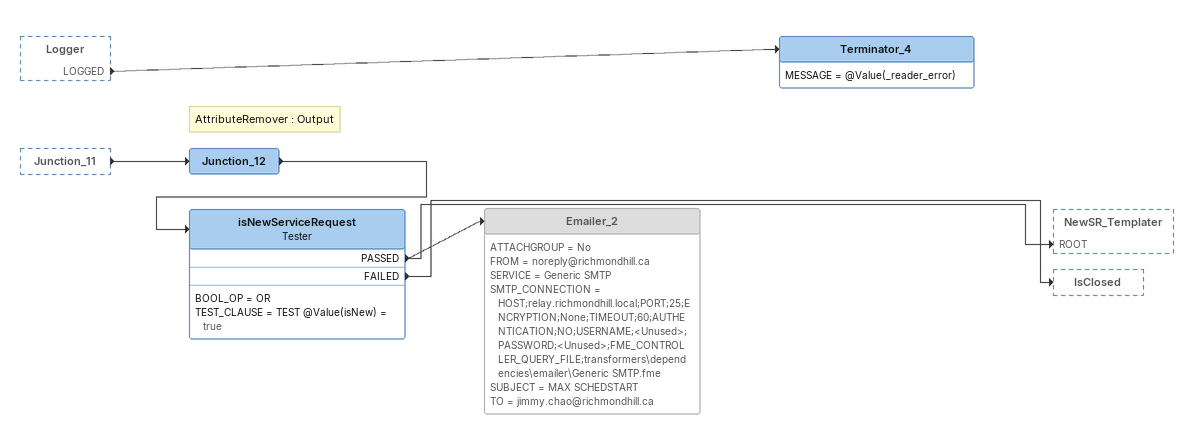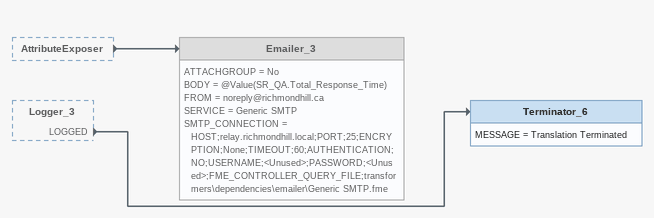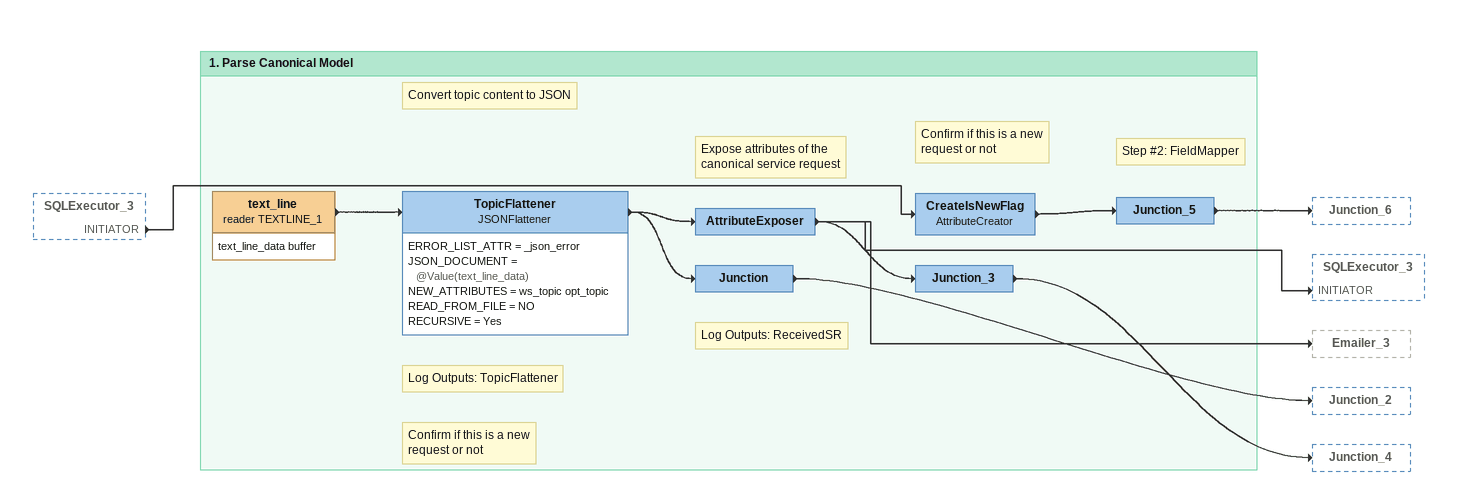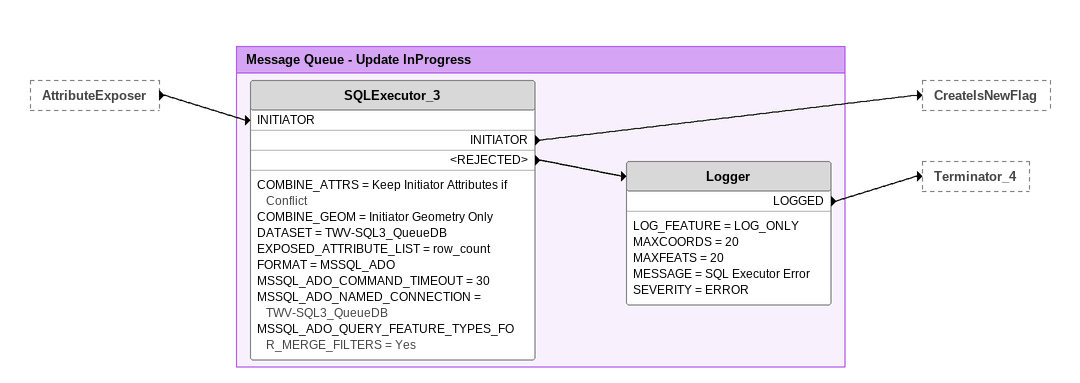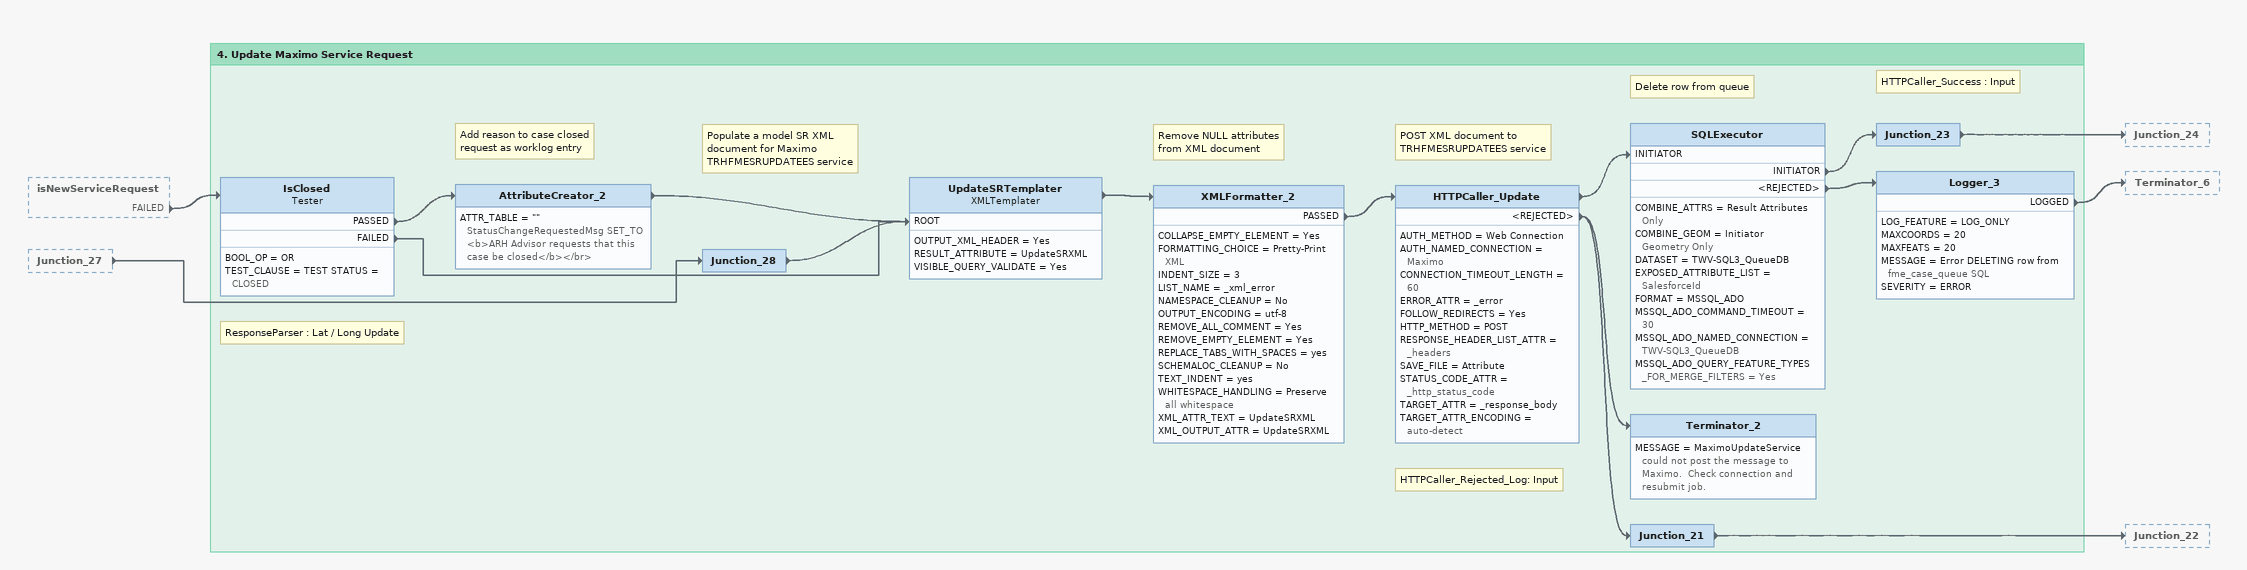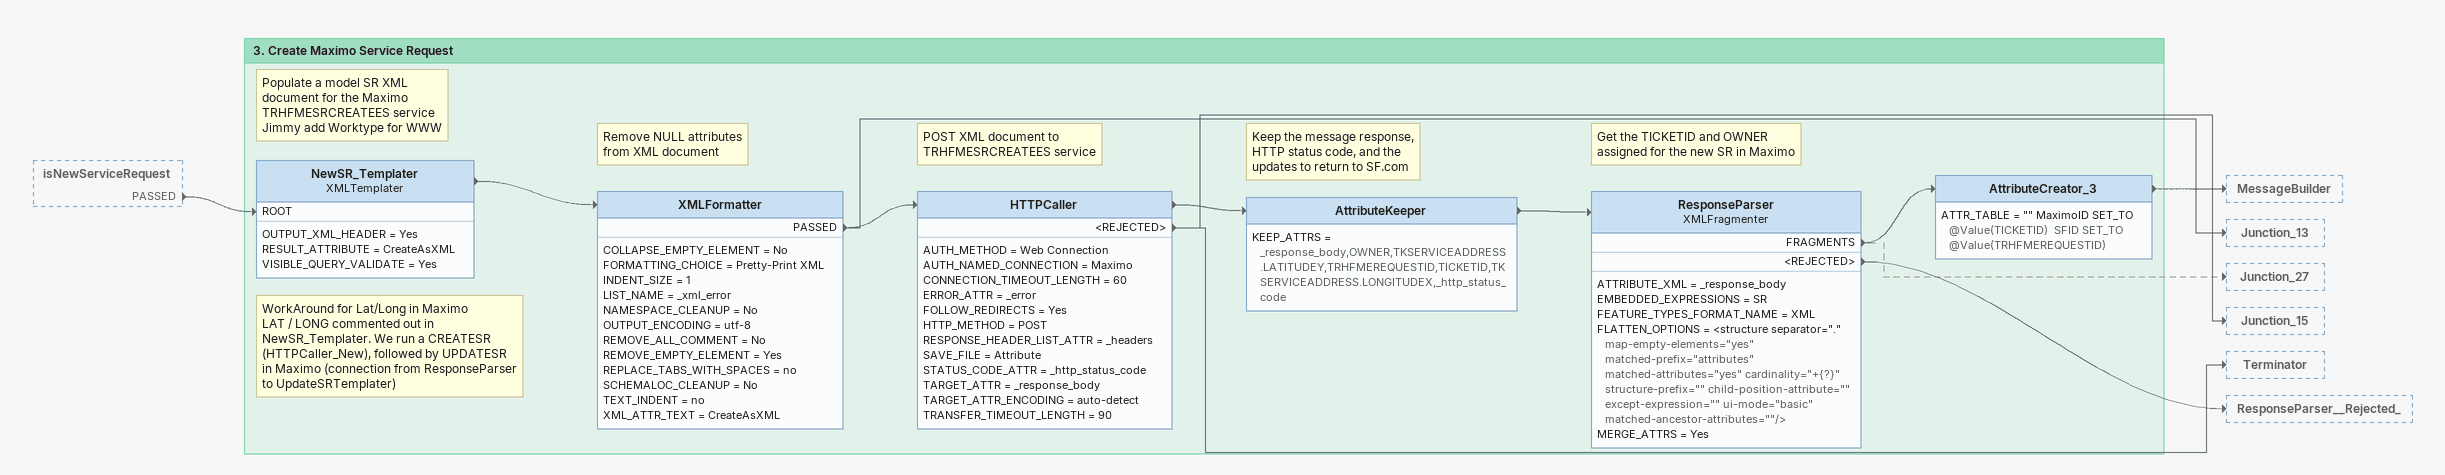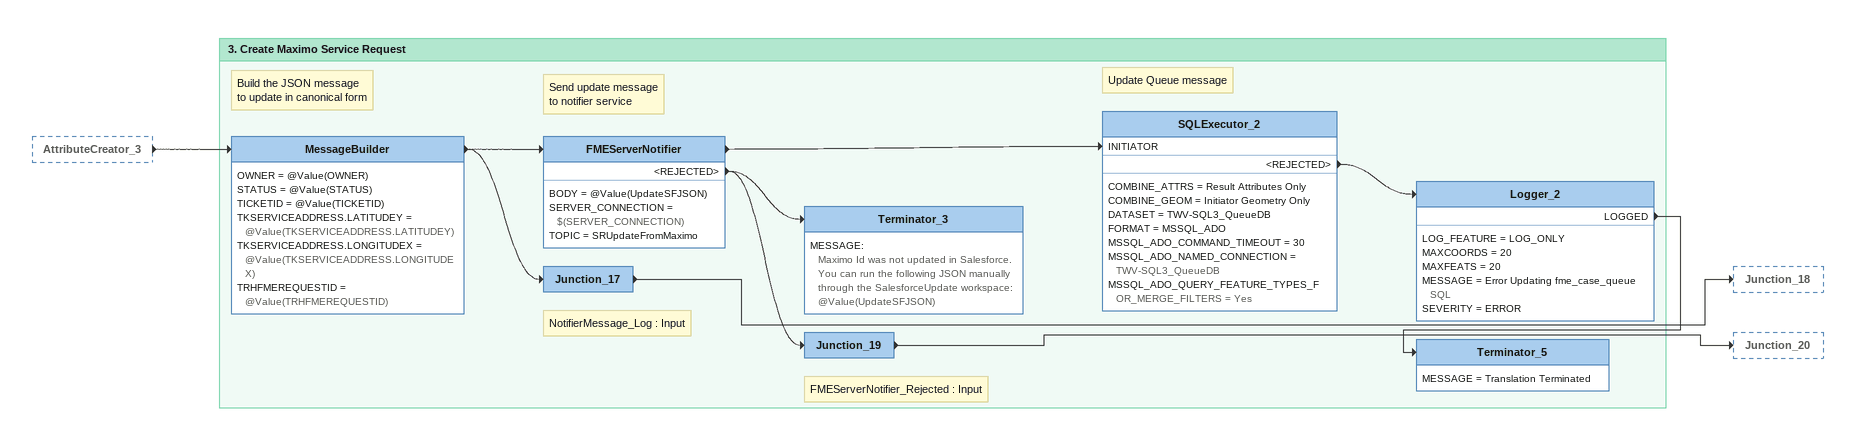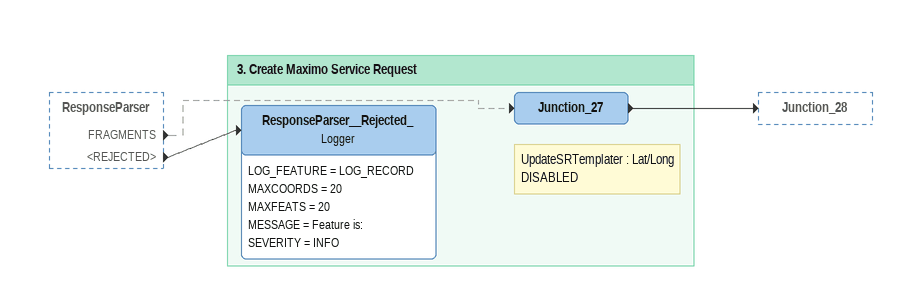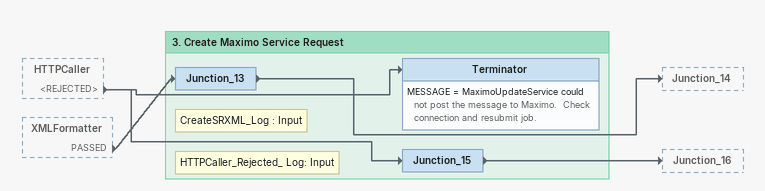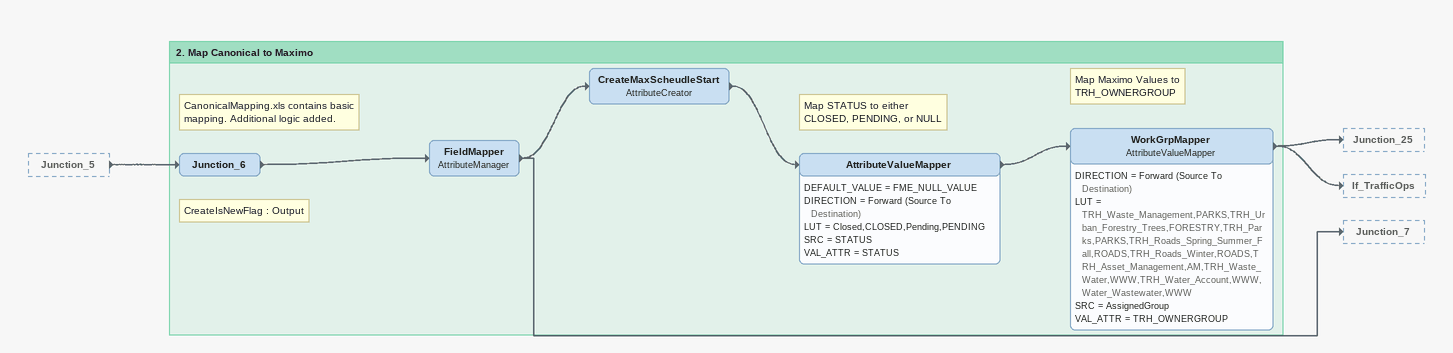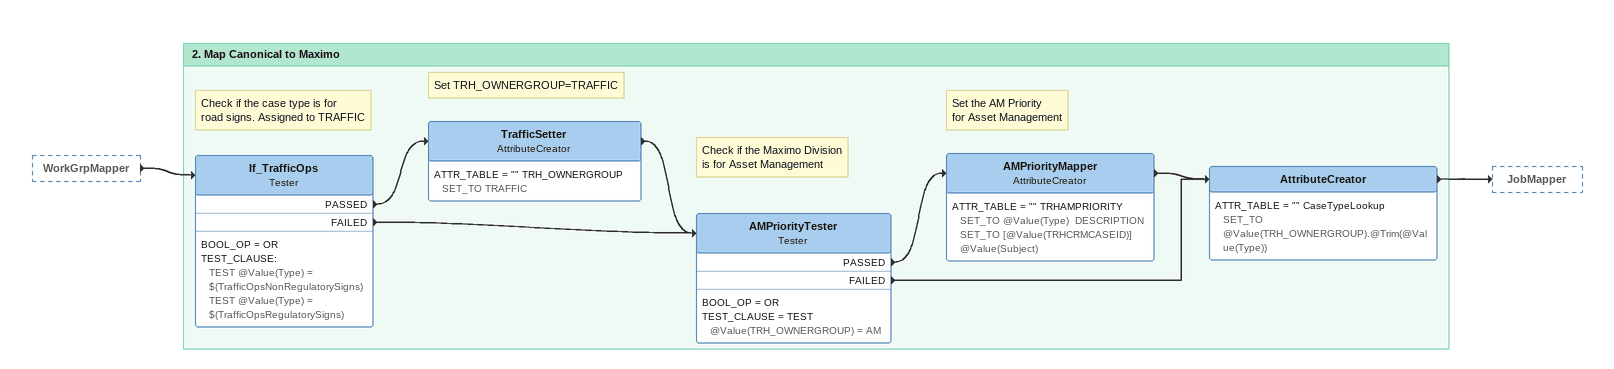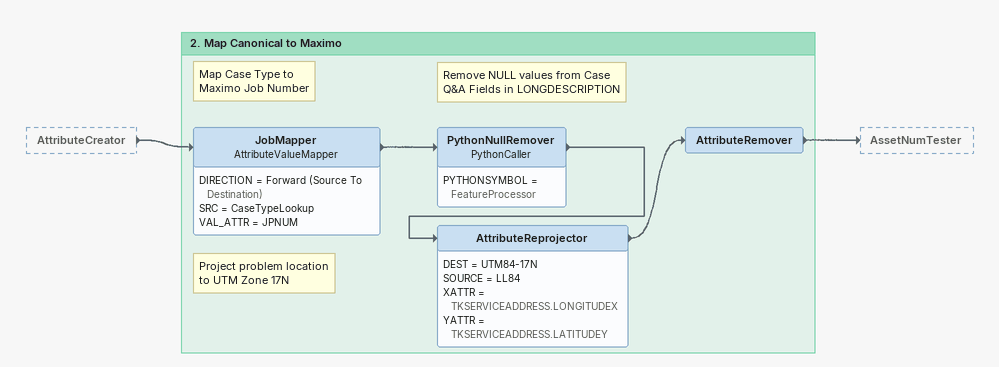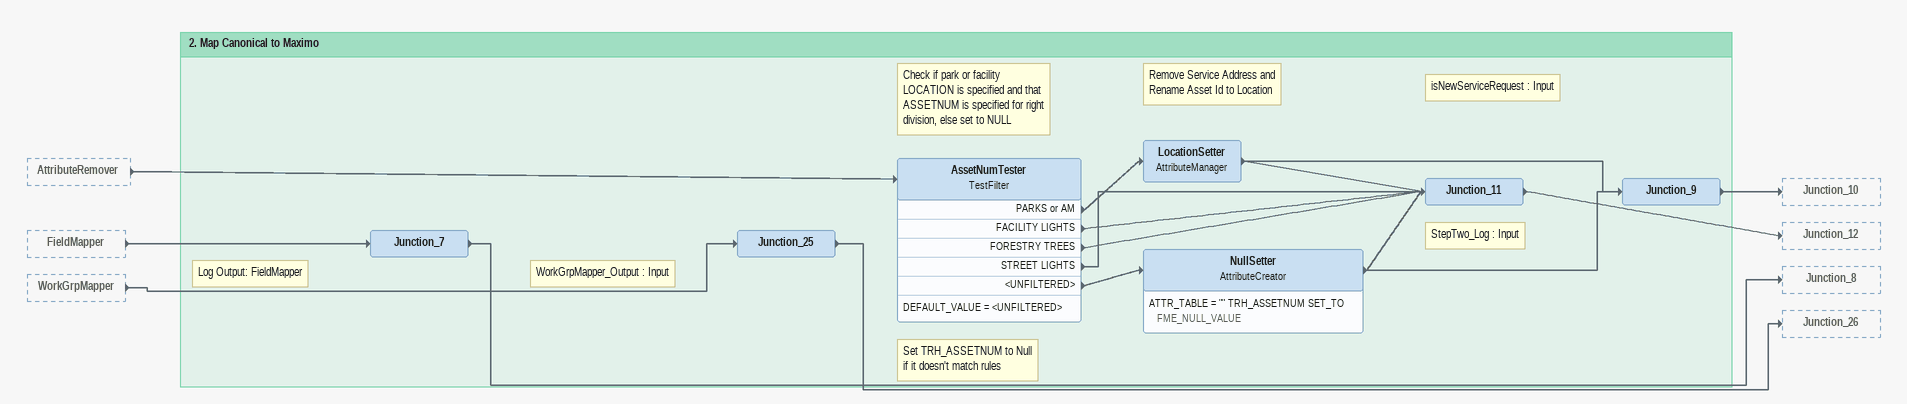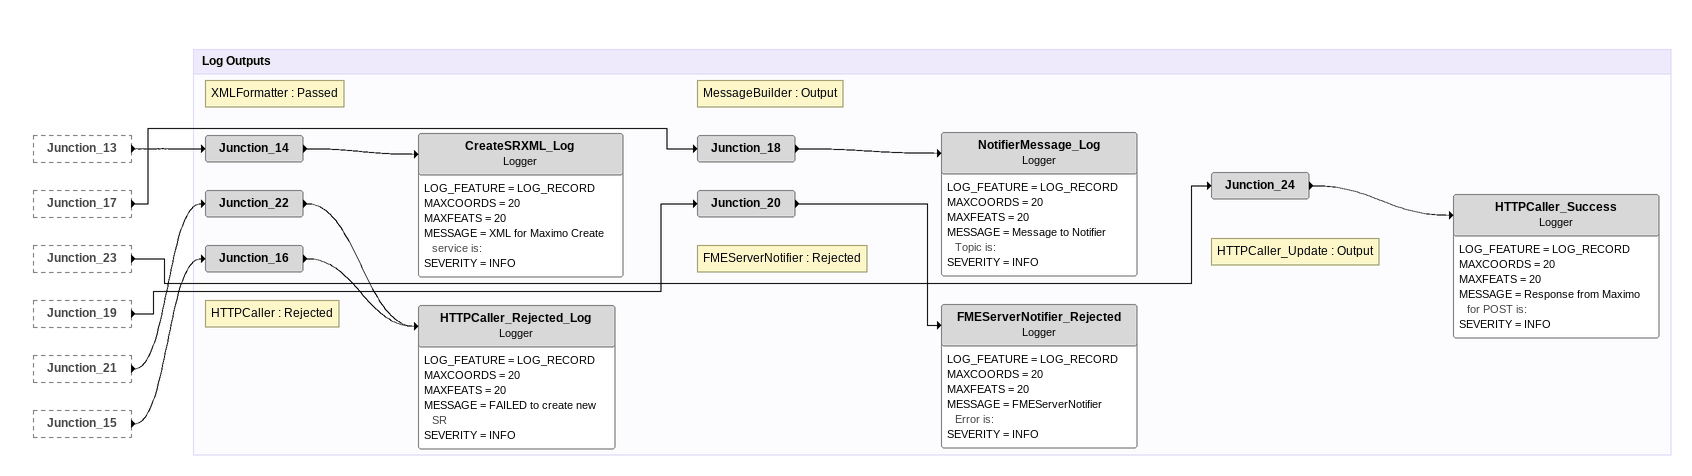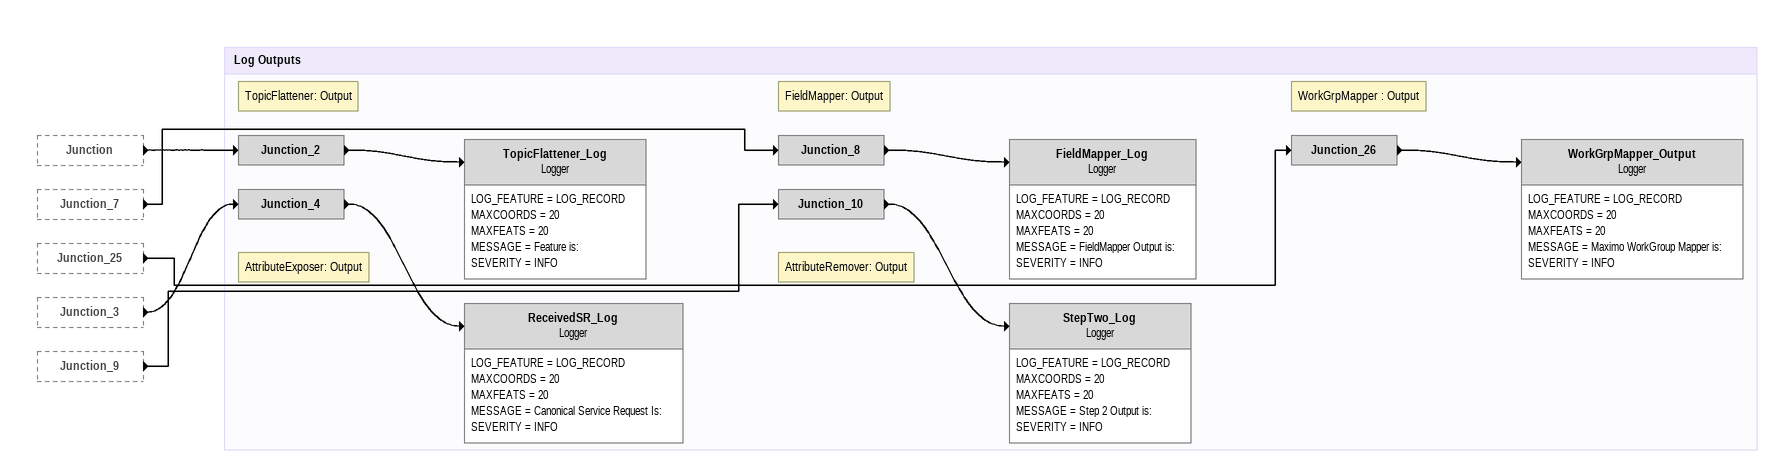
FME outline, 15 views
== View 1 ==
Logger [outside]
    LOGGED -> Terminator_4
Junction_11 [outside]
    -> Junction_12
Terminator_4
    MESSAGE = @Value(_reader_error)
Note: AttributeRemover : Output
Junction_12
    -> isNewServiceRequest
isNewServiceRequest: Tester
    BOOL_OP = OR
    TEST_CLAUSE = TEST @Value(isNew) = true
    PASSED -> Emailer_2
    PASSED -> NewSR_Templater [ROOT]
    FAILED -> IsClosed
Emailer_2 [off]
    ATTACHGROUP = No
    FROM = noreply@richmondhill.ca
    SERVICE = Generic SMTP
    SMTP_CONNECTION = HOST;relay.richmondhill.local;PORT;25;ENCRYPTION;None;TIMEOUT;60;AUTHENTICATION;NO;USERNAME;<Unused>;PASSWORD;<Unused>;FME_CONTROLLER_QUERY_FILE;transformers\dependencies\emailer\Generic SMTP.fme
    SUBJECT = MAX SCHEDSTART
    TO = jimmy.chao@richmondhill.ca

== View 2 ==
AttributeExposer [outside]
    -> Emailer_3
Logger_3 [outside]
    LOGGED -> Terminator_6
Terminator_6
    MESSAGE = Translation Terminated
Emailer_3 [off]
    ATTACHGROUP = No
    BODY = @Value(SR_QA.Total_Response_Time)
    FROM = noreply@richmondhill.ca
    SERVICE = Generic SMTP
    SMTP_CONNECTION = HOST;relay.richmondhill.local;PORT;25;ENCRYPTION;None;TIMEOUT;60;AUTHENTICATION;NO;USERNAME;<Unused>;PASSWORD;<Unused>;FME_CONTROLLER_QUERY_FILE;transformers\dependencies\emailer\Generic SMTP.fme

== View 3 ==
SQLExecutor_3 [outside]
    INITIATOR -> CreateIsNewFlag

Bookmark: 1. Parse Canonical Model
text_line (reader TEXTLINE_1)
    attributes: text_line_data buffer
    -> TopicFlattener
Note: Confirm if this is a new / request or not
Note: Convert topic content to JSON
TopicFlattener: JSONFlattener
    ERROR_LIST_ATTR = _json_error
    JSON_DOCUMENT = @Value(text_line_data)
    NEW_ATTRIBUTES = ws_topic opt_topic
    READ_FROM_FILE = NO
    RECURSIVE = Yes
    -> AttributeExposer
    -> Junction
Note: Expose attributes of the / canonical service request
AttributeExposer
    -> Junction_3
    -> SQLExecutor_3 [INITIATOR]
    -> Emailer_3
Note: Confirm if this is a new / request or not
CreateIsNewFlag: AttributeCreator
    -> Junction_5
Note: Step #2: FieldMapper
Junction_5
    -> Junction_6
Note: Log Outputs: ReceivedSR
Junction_3
    -> Junction_4
Note: Log Outputs: TopicFlattener
Junction
    -> Junction_2

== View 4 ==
AttributeExposer [outside]
    -> SQLExecutor_3 [INITIATOR]

Bookmark: Message Queue - Update InProgress
SQLExecutor_3
    COMBINE_ATTRS = Keep Initiator Attributes if Conflict
    COMBINE_GEOM = Initiator Geometry Only
    DATASET = TWV-SQL3_QueueDB
    EXPOSED_ATTRIBUTE_LIST = row_count
    FORMAT = MSSQL_ADO
    MSSQL_ADO_COMMAND_TIMEOUT = 30
    MSSQL_ADO_NAMED_CONNECTION = TWV-SQL3_QueueDB
    MSSQL_ADO_QUERY_FEATURE_TYPES_FOR_MERGE_FILTERS = Yes
    INITIATOR -> CreateIsNewFlag
    <REJECTED> -> Logger
Logger
    LOG_FEATURE = LOG_ONLY
    MAXCOORDS = 20
    MAXFEATS = 20
    MESSAGE = SQL Executor Error
    SEVERITY = ERROR
    LOGGED -> Terminator_4

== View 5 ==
isNewServiceRequest [outside]
    FAILED -> IsClosed
Junction_27 [outside]
    -> Junction_28

Bookmark: 4. Update Maximo Service Request
Note: ResponseParser : Lat / Long Update
Junction_28
    -> UpdateSRTemplater [ROOT]
IsClosed: Tester
    BOOL_OP = OR
    TEST_CLAUSE = TEST STATUS = CLOSED
    PASSED -> AttributeCreator_2
    FAILED -> UpdateSRTemplater [ROOT]
Note: Add reason to case closed / request as worklog entry
AttributeCreator_2
    ATTR_TABLE = "" StatusChangeRequestedMsg SET_TO <b>ARH Advisor requests that this case be closed</b></br>
    -> UpdateSRTemplater [ROOT]
Note: Populate a model SR XML / document for Maximo / TRHFMESRUPDATEES service
UpdateSRTemplater: XMLTemplater
    OUTPUT_XML_HEADER = Yes
    RESULT_ATTRIBUTE = UpdateSRXML
    VISIBLE_QUERY_VALIDATE = Yes
    -> XMLFormatter_2
Note: Remove NULL attributes / from XML document
XMLFormatter_2
    COLLAPSE_EMPTY_ELEMENT = Yes
    FORMATTING_CHOICE = Pretty-Print XML
    INDENT_SIZE = 3
    LIST_NAME = _xml_error
    NAMESPACE_CLEANUP = No
    OUTPUT_ENCODING = utf-8
    REMOVE_ALL_COMMENT = Yes
    REMOVE_EMPTY_ELEMENT = Yes
    REPLACE_TABS_WITH_SPACES = yes
    SCHEMALOC_CLEANUP = No
    TEXT_INDENT = yes
    WHITESPACE_HANDLING = Preserve all whitespace
    XML_ATTR_TEXT = UpdateSRXML
    XML_OUTPUT_ATTR = UpdateSRXML
    PASSED -> HTTPCaller_Update
Note: POST XML document to / TRHFMESRUPDATEES service
HTTPCaller_Update
    AUTH_METHOD = Web Connection
    AUTH_NAMED_CONNECTION = Maximo
    CONNECTION_TIMEOUT_LENGTH = 60
    ERROR_ATTR = _error
    FOLLOW_REDIRECTS = Yes
    HTTP_METHOD = POST
    RESPONSE_HEADER_LIST_ATTR = _headers
    SAVE_FILE = Attribute
    STATUS_CODE_ATTR = _http_status_code
    TARGET_ATTR = _response_body
    TARGET_ATTR_ENCODING = auto-detect
    -> SQLExecutor [INITIATOR]
    <REJECTED> -> Junction_21
    <REJECTED> -> Terminator_2
Note: Delete row from queue
SQLExecutor
    COMBINE_ATTRS = Result Attributes Only
    COMBINE_GEOM = Initiator Geometry Only
    DATASET = TWV-SQL3_QueueDB
    EXPOSED_ATTRIBUTE_LIST = SalesforceId
    FORMAT = MSSQL_ADO
    MSSQL_ADO_COMMAND_TIMEOUT = 30
    MSSQL_ADO_NAMED_CONNECTION = TWV-SQL3_QueueDB
    MSSQL_ADO_QUERY_FEATURE_TYPES_FOR_MERGE_FILTERS = Yes
    INITIATOR -> Junction_23
    <REJECTED> -> Logger_3
Note: HTTPCaller_Success : Input
Junction_23
    -> Junction_24
Logger_3
    LOG_FEATURE = LOG_ONLY
    MAXCOORDS = 20
    MAXFEATS = 20
    MESSAGE = Error DELETING row from fme_case_queue SQL
    SEVERITY = ERROR
    LOGGED -> Terminator_6
Terminator_2
    MESSAGE = MaximoUpdateService could not post the message to Maximo.  Check connection and resubmit job.
Note: HTTPCaller_Rejected_Log: Input
Junction_21
    -> Junction_22

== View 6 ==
isNewServiceRequest [outside]
    PASSED -> NewSR_Templater [ROOT]

Bookmark: 3. Create Maximo Service Request
Note: Populate a model SR XML / document for the Maximo / TRHFMESRCREATEES service / Jimmy add Worktype for WWW
Note: WorkAround for Lat/Long in Maximo / LAT / LONG commented out in NewSR_Templater. We run a CREATESR (HTTPCaller_New), followed by UPDATESR in Maximo (connection from ResponseParser to UpdateSRTemplater)
NewSR_Templater: XMLTemplater
    OUTPUT_XML_HEADER = Yes
    RESULT_ATTRIBUTE = CreateAsXML
    VISIBLE_QUERY_VALIDATE = Yes
    -> XMLFormatter
Note: Remove NULL attributes / from XML document
XMLFormatter
    COLLAPSE_EMPTY_ELEMENT = No
    FORMATTING_CHOICE = Pretty-Print XML
    INDENT_SIZE = 1
    LIST_NAME = _xml_error
    NAMESPACE_CLEANUP = No
    OUTPUT_ENCODING = utf-8
    REMOVE_ALL_COMMENT = No
    REMOVE_EMPTY_ELEMENT = Yes
    REPLACE_TABS_WITH_SPACES = no
    SCHEMALOC_CLEANUP = No
    TEXT_INDENT = no
    XML_ATTR_TEXT = CreateAsXML
    PASSED -> HTTPCaller
    PASSED -> Junction_13
Note: POST XML document to / TRHFMESRCREATEES service
HTTPCaller
    AUTH_METHOD = Web Connection
    AUTH_NAMED_CONNECTION = Maximo
    CONNECTION_TIMEOUT_LENGTH = 60
    ERROR_ATTR = _error
    FOLLOW_REDIRECTS = Yes
    HTTP_METHOD = POST
    RESPONSE_HEADER_LIST_ATTR = _headers
    SAVE_FILE = Attribute
    STATUS_CODE_ATTR = _http_status_code
    TARGET_ATTR = _response_body
    TARGET_ATTR_ENCODING = auto-detect
    TRANSFER_TIMEOUT_LENGTH = 90
    -> AttributeKeeper
    <REJECTED> -> Junction_15
    <REJECTED> -> Terminator
Note: Keep the message response, / HTTP status code, and the / updates to return to SF.com
AttributeKeeper
    KEEP_ATTRS = _response_body,OWNER,TKSERVICEADDRESS.LATITUDEY,TRHFMEREQUESTID,TICKETID,TKSERVICEADDRESS.LONGITUDEX,_http_status_code
    -> ResponseParser
Note: Get the TICKETID and OWNER / assigned for the new SR in Maximo
ResponseParser: XMLFragmenter
    ATTRIBUTE_XML = _response_body
    EMBEDDED_EXPRESSIONS = SR
    FEATURE_TYPES_FORMAT_NAME = XML
    FLATTEN_OPTIONS = <structure separator="." map-empty-elements="yes" matched-prefix="attributes" matched-attributes="yes" cardinality="+{?}" structure-prefix="" child-position-attribute="" except-expression="" ui-mode="basic" matched-ancestor-attributes=""/>
    MERGE_ATTRS = Yes
    FRAGMENTS -> Junction_27 [off]
    FRAGMENTS -> AttributeCreator_3
    <REJECTED> -> ResponseParser__Rejected_
AttributeCreator_3
    ATTR_TABLE = "" MaximoID SET_TO @Value(TICKETID)  SFID SET_TO @Value(TRHFMEREQUESTID)
    -> MessageBuilder

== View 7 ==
AttributeCreator_3 [outside]
    -> MessageBuilder

Bookmark: 3. Create Maximo Service Request
Note: Build the JSON message / to update in canonical form
MessageBuilder
    OWNER = @Value(OWNER)
    STATUS = @Value(STATUS)
    TICKETID = @Value(TICKETID)
    TKSERVICEADDRESS.LATITUDEY = @Value(TKSERVICEADDRESS.LATITUDEY)
    TKSERVICEADDRESS.LONGITUDEX = @Value(TKSERVICEADDRESS.LONGITUDEX)
    TRHFMEREQUESTID = @Value(TRHFMEREQUESTID)
    -> FMEServerNotifier
    -> Junction_17
Note: Send update message / to notifier service
FMEServerNotifier
    BODY = @Value(UpdateSFJSON)
    SERVER_CONNECTION = $(SERVER_CONNECTION)
    TOPIC = SRUpdateFromMaximo
    -> SQLExecutor_2 [INITIATOR]
    <REJECTED> -> Junction_19
    <REJECTED> -> Terminator_3
Note: Update Queue message
SQLExecutor_2
    COMBINE_ATTRS = Result Attributes Only
    COMBINE_GEOM = Initiator Geometry Only
    DATASET = TWV-SQL3_QueueDB
    FORMAT = MSSQL_ADO
    MSSQL_ADO_COMMAND_TIMEOUT = 30
    MSSQL_ADO_NAMED_CONNECTION = TWV-SQL3_QueueDB
    MSSQL_ADO_QUERY_FEATURE_TYPES_FOR_MERGE_FILTERS = Yes
    <REJECTED> -> Logger_2
Logger_2
    LOG_FEATURE = LOG_ONLY
    MAXCOORDS = 20
    MAXFEATS = 20
    MESSAGE = Error Updating fme_case_queue SQL
    SEVERITY = ERROR
    LOGGED -> Terminator_5
Terminator_5
    MESSAGE = Translation Terminated
Terminator_3
    MESSAGE:
      Maximo Id was not updated in Salesforce. You can run the following JSON manually through the SalesforceUpdate workspace:
      @Value(UpdateSFJSON)
Note: FMEServerNotifier_Rejected : Input
Junction_19
    -> Junction_20
Note: NotifierMessage_Log : Input
Junction_17
    -> Junction_18

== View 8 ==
ResponseParser [outside]
    FRAGMENTS -> Junction_27 [off]
    <REJECTED> -> ResponseParser__Rejected_

Bookmark: 3. Create Maximo Service Request
Note: UpdateSRTemplater : Lat/Long / DISABLED
Junction_27
    -> Junction_28
ResponseParser__Rejected_: Logger
    LOG_FEATURE = LOG_RECORD
    MAXCOORDS = 20
    MAXFEATS = 20
    MESSAGE = Feature is:
    SEVERITY = INFO

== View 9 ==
HTTPCaller [outside]
    <REJECTED> -> Junction_15
    <REJECTED> -> Terminator
XMLFormatter [outside]
    PASSED -> Junction_13

Bookmark: 3. Create Maximo Service Request
Terminator
    MESSAGE = MaximoUpdateService could not post the message to Maximo.  Check connection and resubmit job.
Note: HTTPCaller_Rejected_ Log: Input
Junction_15
    -> Junction_16
Note: CreateSRXML_Log : Input
Junction_13
    -> Junction_14

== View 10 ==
Junction_5 [outside]
    -> Junction_6

Bookmark: 2. Map Canonical to Maximo
Note: CreateIsNewFlag : Output
Junction_6
    -> FieldMapper
Note: CanonicalMapping.xls contains basic / mapping. Additional logic added.
FieldMapper: AttributeManager
    -> Junction_7
    -> CreateMaxScheudleStart
CreateMaxScheudleStart: AttributeCreator
    -> AttributeValueMapper
Note: Map STATUS to either / CLOSED, PENDING, or NULL
AttributeValueMapper
    DEFAULT_VALUE = FME_NULL_VALUE
    DIRECTION = Forward (Source To Destination)
    LUT = Closed,CLOSED,Pending,PENDING
    SRC = STATUS
    VAL_ATTR = STATUS
    -> WorkGrpMapper
Note: Map Maximo Values to / TRH_OWNERGROUP
WorkGrpMapper: AttributeValueMapper
    DIRECTION = Forward (Source To Destination)
    LUT = TRH_Waste_Management,PARKS,TRH_Urban_Forestry_Trees,FORESTRY,TRH_Parks,PARKS,TRH_Roads_Spring_Summer_Fall,ROADS,TRH_Roads_Winter,ROADS,TRH_Asset_Management,AM,TRH_Waste_Water,WWW,TRH_Water_Account,WWW,Water_Wastewater,WWW
    SRC = AssignedGroup
    VAL_ATTR = TRH_OWNERGROUP
    -> Junction_25
    -> If_TrafficOps

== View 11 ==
WorkGrpMapper [outside]
    -> If_TrafficOps

Bookmark: 2. Map Canonical to Maximo
Note: Check if the case type is for / road signs. Assigned to TRAFFIC
If_TrafficOps: Tester
    BOOL_OP = OR
    TEST_CLAUSE:
      TEST @Value(Type) = $(TrafficOpsNonRegulatorySigns)
      TEST @Value(Type) = $(TrafficOpsRegulatorySigns)
    PASSED -> TrafficSetter
    FAILED -> AMPriorityTester
Note: Set TRH_OWNERGROUP=TRAFFIC
TrafficSetter: AttributeCreator
    ATTR_TABLE = "" TRH_OWNERGROUP SET_TO TRAFFIC
    -> AMPriorityTester
Note: Check if the Maximo Division / is for Asset Management
AMPriorityTester: Tester
    BOOL_OP = OR
    TEST_CLAUSE = TEST @Value(TRH_OWNERGROUP) = AM
    PASSED -> AMPriorityMapper
    FAILED -> AttributeCreator
Note: Set the AM Priority / for Asset Management
AMPriorityMapper: AttributeCreator
    ATTR_TABLE = "" TRHAMPRIORITY SET_TO @Value(Type)  DESCRIPTION SET_TO [@Value(TRHCRMCASEID)] @Value(Subject)
    -> AttributeCreator
AttributeCreator
    ATTR_TABLE = "" CaseTypeLookup SET_TO @Value(TRH_OWNERGROUP).@Trim(@Value(Type))
    -> JobMapper

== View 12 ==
AttributeCreator [outside]
    -> JobMapper

Bookmark: 2. Map Canonical to Maximo
Note: Map Case Type to / Maximo Job Number
JobMapper: AttributeValueMapper
    DIRECTION = Forward (Source To Destination)
    SRC = CaseTypeLookup
    VAL_ATTR = JPNUM
    -> PythonNullRemover
Note: Remove NULL values from Case / Q&A Fields in LONGDESCRIPTION
PythonNullRemover: PythonCaller
    PYTHONSYMBOL = FeatureProcessor
    -> AttributeReprojector
Note: Project problem location / to UTM Zone 17N
AttributeReprojector
    DEST = UTM84-17N
    SOURCE = LL84
    XATTR = TKSERVICEADDRESS.LONGITUDEX
    YATTR = TKSERVICEADDRESS.LATITUDEY
    -> AttributeRemover
AttributeRemover
    -> AssetNumTester

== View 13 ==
AttributeRemover [outside]
    -> AssetNumTester
FieldMapper [outside]
    -> Junction_7
WorkGrpMapper [outside]
    -> Junction_25

Bookmark: 2. Map Canonical to Maximo
Note: Check if park or facility / LOCATION is specified and that / ASSETNUM is specified for right / division, else set to NULL
AssetNumTester: TestFilter
    DEFAULT_VALUE = <UNFILTERED>
    PARKS or AM -> LocationSetter
    FACILITY LIGHTS -> Junction_11
    FORESTRY TREES -> Junction_11
    STREET LIGHTS -> Junction_11
    <UNFILTERED> -> NullSetter
Note: Remove Service Address and / Rename Asset Id to Location
LocationSetter: AttributeManager
    -> Junction_11
    -> Junction_9
Note: Set TRH_ASSETNUM to Null / if it doesn't match rules
NullSetter: AttributeCreator
    ATTR_TABLE = "" TRH_ASSETNUM SET_TO FME_NULL_VALUE
    -> Junction_11
    -> Junction_9
Note: isNewServiceRequest : Input
Junction_11
    -> Junction_12
Note: StepTwo_Log : Input
Junction_9
    -> Junction_10
Note: WorkGrpMapper_Output : Input
Junction_25
    -> Junction_26
Note: Log Output: FieldMapper
Junction_7
    -> Junction_8

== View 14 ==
Junction_13 [outside]
    -> Junction_14
Junction_17 [outside]
    -> Junction_18
Junction_23 [outside]
    -> Junction_24
Junction_19 [outside]
    -> Junction_20
Junction_21 [outside]
    -> Junction_22
Junction_15 [outside]
    -> Junction_16

Bookmark: Log Outputs
Note: FMEServerNotifier : Rejected
Junction_20
    -> FMEServerNotifier_Rejected
FMEServerNotifier_Rejected: Logger
    LOG_FEATURE = LOG_RECORD
    MAXCOORDS = 20
    MAXFEATS = 20
    MESSAGE = FMEServerNotifier Error is:
    SEVERITY = INFO
Note: MessageBuilder : Output
Junction_18
    -> NotifierMessage_Log
NotifierMessage_Log: Logger
    LOG_FEATURE = LOG_RECORD
    MAXCOORDS = 20
    MAXFEATS = 20
    MESSAGE = Message to Notifier Topic is:
    SEVERITY = INFO
Note: HTTPCaller : Rejected
Junction_16
    -> HTTPCaller_Rejected_Log
Note: XMLFormatter : Passed
Junction_14
    -> CreateSRXML_Log
CreateSRXML_Log: Logger
    LOG_FEATURE = LOG_RECORD
    MAXCOORDS = 20
    MAXFEATS = 20
    MESSAGE = XML for Maximo Create service is:
    SEVERITY = INFO
Note: HTTPCaller_Update : Output
Junction_24
    -> HTTPCaller_Success
HTTPCaller_Success: Logger
    LOG_FEATURE = LOG_RECORD
    MAXCOORDS = 20
    MAXFEATS = 20
    MESSAGE = Response from Maximo for POST is:
    SEVERITY = INFO
Junction_22
    -> HTTPCaller_Rejected_Log
HTTPCaller_Rejected_Log: Logger
    LOG_FEATURE = LOG_RECORD
    MAXCOORDS = 20
    MAXFEATS = 20
    MESSAGE = FAILED to create new SR
    SEVERITY = INFO

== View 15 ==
Junction [outside]
    -> Junction_2
Junction_7 [outside]
    -> Junction_8
Junction_25 [outside]
    -> Junction_26
Junction_3 [outside]
    -> Junction_4
Junction_9 [outside]
    -> Junction_10

Bookmark: Log Outputs
Note: AttributeRemover: Output
Junction_10
    -> StepTwo_Log
StepTwo_Log: Logger
    LOG_FEATURE = LOG_RECORD
    MAXCOORDS = 20
    MAXFEATS = 20
    MESSAGE = Step 2 Output is:
    SEVERITY = INFO
Note: WorkGrpMapper : Output
Junction_26
    -> WorkGrpMapper_Output
WorkGrpMapper_Output: Logger
    LOG_FEATURE = LOG_RECORD
    MAXCOORDS = 20
    MAXFEATS = 20
    MESSAGE = Maximo WorkGroup Mapper is:
    SEVERITY = INFO
Note: FieldMapper: Output
Junction_8
    -> FieldMapper_Log
FieldMapper_Log: Logger
    LOG_FEATURE = LOG_RECORD
    MAXCOORDS = 20
    MAXFEATS = 20
    MESSAGE = FieldMapper Output is:
    SEVERITY = INFO
Note: AttributeExposer: Output
Junction_4
    -> ReceivedSR_Log
ReceivedSR_Log: Logger
    LOG_FEATURE = LOG_RECORD
    MAXCOORDS = 20
    MAXFEATS = 20
    MESSAGE = Canonical Service Request Is:
    SEVERITY = INFO
Note: TopicFlattener: Output
Junction_2
    -> TopicFlattener_Log
TopicFlattener_Log: Logger
    LOG_FEATURE = LOG_RECORD
    MAXCOORDS = 20
    MAXFEATS = 20
    MESSAGE = Feature is:
    SEVERITY = INFO
